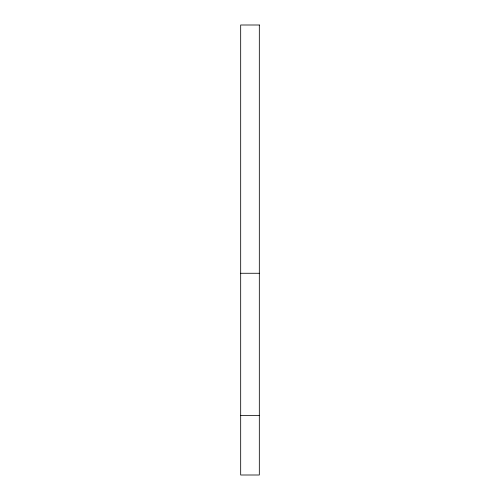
<?xml version="1.0" encoding="UTF-8"?>
<svg xmlns="http://www.w3.org/2000/svg" width="500" height="500" viewBox="0 0 500 500"><rect width="100%" height="100%" fill="white"/><g stroke="black" fill="none" stroke-linecap="round" stroke-linejoin="round"><path stroke-width="0.75" d="M240.681 273.269L259.319 273.269M240.681 415.619L259.319 415.619M259.319 25L240.681 25L240.681 475L259.319 475L259.319 25"/></g></svg>
